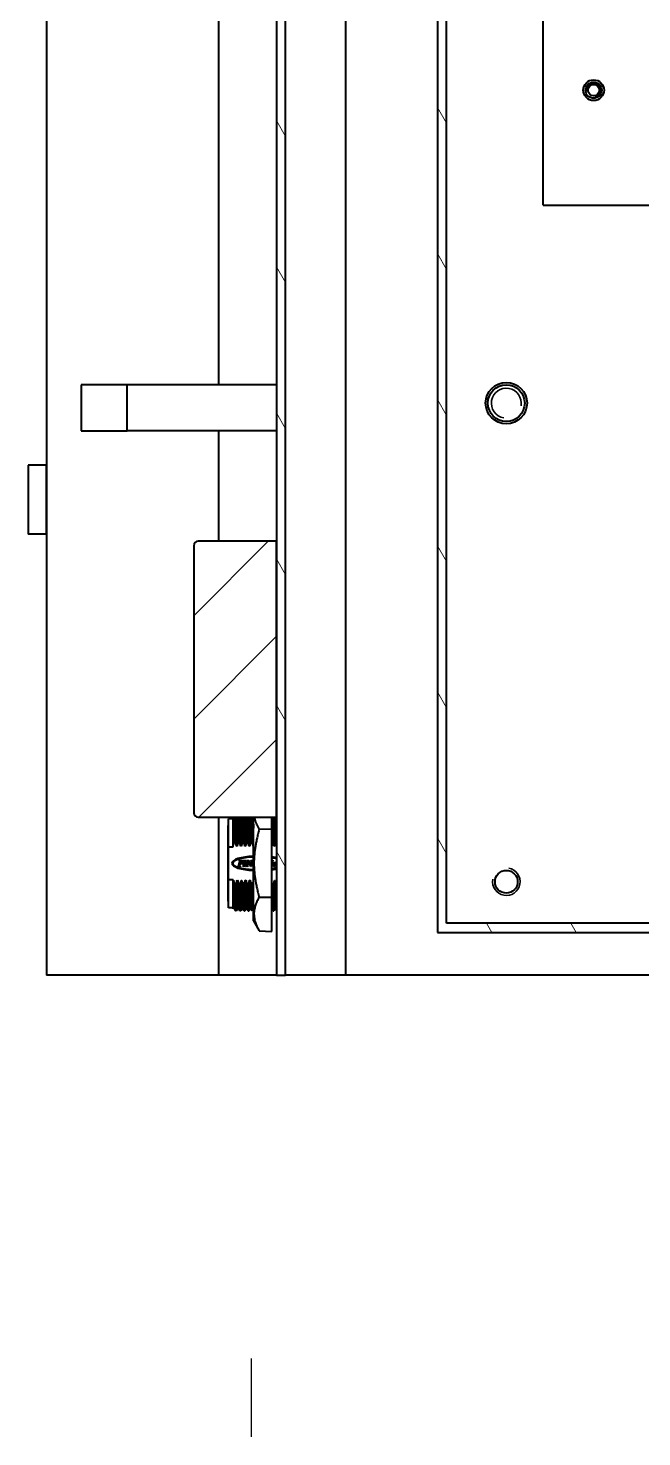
# Model space of a CAD drawing. Header units: millimetres. Extents: x 0 to 5945, y 0 to 4205.
# Drawn here: x 1437.7 to 1571.2, y 83 to 389.1 of the extents above; entities that cross this region are included whole.
import ezdxf

# ---------------------------------------------------------------- set-up
doc = ezdxf.new("R2010")
doc.units = ezdxf.units.MM
doc.header["$LTSCALE"] = 5
doc.layers.get('0').update_dxf_attribs({"color": 3, "lineweight": 25})
for name, color, linetype, lineweight in [('가시적인 것(ISO)', 3, 'Continuous', 40), ('가시적인 좁은 것(ISO)', 3, 'Continuous', 35), ('경계(ISO)', 7, 'Continuous', 25), ('해치(ISO)', 7, 'Continuous', 18)]:
    doc.layers.add(name, color=color, linetype=linetype, lineweight=lineweight)

# ---------------------------------------------------------------- blocks, each defined once
blk = doc.blocks.new('경계 Default Border')
at = {"layer": '경계(ISO)'}
blk.add_line((297.25, 20), (297.25, 16.6), dxfattribs=at)

msp = doc.modelspace()

# ---------------------------------------------------------------- hatches: boundary and pattern name
at = {"layer": '해치(ISO)'}
h = msp.add_hatch(dxfattribs=at)
h.set_pattern_fill('ANSI31', color=256, scale=127, angle=75.00018, style=0)
h.set_pattern_definition([(120.0002, (0, 0), (-13.74813, -7.93754), [])])
h.paths.add_polyline_path([(1986.737, 792.623), (1526.737, 792.623), (1526.737, 192.623), (1986.737, 192.623), (1986.737, 248.123), (1986.737, 267.123), (1986.737, 718.123), (1986.737, 737.123)])
h.paths.add_polyline_path([(1528.737, 194.623), (1528.737, 790.623), (1984.737, 790.623), (1984.737, 737.123), (1984.737, 718.123), (1984.737, 267.123), (1984.737, 248.123), (1984.737, 194.623)], flags=0)
h.paths.add_polyline_path([(2019.737, 183.345), (2021.737, 183.345), (2021.737, 827.623), (1491.737, 827.623), (1491.737, 767.623), (1491.737, 707.623), (1491.737, 277.623), (1491.737, 217.623), (1491.737, 183.345), (1493.737, 183.345), (1493.737, 825.623), (2019.737, 825.623)])
h = msp.add_hatch(dxfattribs=at)
h.set_pattern_fill('ANSI31', color=256, scale=127, style=0)
h.set_pattern_definition([(45, (0, 0), (-11.22532, 11.22532), [])])
edge = h.paths.add_edge_path()
edge.add_line((1491.737, 217.623), (1491.737, 277.623))
edge.add_line((1491.737, 277.623), (1474.737, 277.623))
edge.add_ellipse((1474.737, 276.623), major_axis=(0, 1), ratio=1, start_angle=0, end_angle=90)
edge.add_line((1473.737, 276.623), (1473.737, 218.623))
edge.add_ellipse((1474.737, 218.623), major_axis=(-1, 0), ratio=1, start_angle=0, end_angle=90)
edge.add_line((1474.737, 217.623), (1491.737, 217.623))

# ---------------------------------------------------------------- linework, layer by layer
at = {"layer": '가시적인 것(ISO)'}
for p, q in [((1491.737, 827.623), (1491.737, 183.345)), ((1493.737, 183.345), (1493.737, 825.623)), ((1506.737, 812.623), (1506.737, 183.345)), ((1526.737, 792.623), (1526.737, 192.623)), ((1528.737, 194.623), (1528.737, 790.623)), ((1549.737, 350.623), (1549.737, 790.623)), ((1479.237, 311.623), (1479.237, 702.623)), ((1441.737, 628.35), (1441.737, 183.345)), ((1549.737, 350.623), (1551.737, 350.623)), ((1551.737, 350.623), (1767.737, 350.623)), ((1459.237, 311.623), (1449.237, 311.623)), ((1449.237, 311.623), (1449.237, 301.623)), ((1491.737, 311.623), (1459.237, 311.623)), ((1459.237, 301.623), (1459.237, 311.623)), ((1449.237, 301.623), (1459.237, 301.623)), ((1491.737, 301.623), (1459.237, 301.623)), ((1479.237, 277.623), (1479.237, 301.623)), ((1441.737, 294.123), (1437.737, 294.123)), ((1437.737, 294.123), (1437.737, 279.123)), ((1441.737, 279.123), (1441.737, 294.123)), ((1441.737, 279.123), (1437.737, 279.123)), ((1473.737, 276.623), (1473.737, 218.623)), ((1491.737, 277.623), (1474.737, 277.623)), ((1491.737, 217.623), (1491.737, 277.623)), ((1474.737, 217.623), (1491.737, 217.623)), ((1479.237, 183.345), (1479.237, 217.623)), ((1482.742, 217.623), (1482.9, 217.349)), ((1483.011, 217.352), (1482.898, 217.352)), ((1483.009, 217.352), (1483.165, 217.623)), ((1483.65, 217.623), (1483.808, 217.349)), ((1483.918, 217.352), (1483.806, 217.352)), ((1483.916, 217.352), (1484.073, 217.623)), ((1484.557, 217.623), (1484.715, 217.349)), ((1484.825, 217.352), (1484.714, 217.352)), ((1484.823, 217.352), (1484.979, 217.623)), ((1485.465, 217.623), (1485.623, 217.349)), ((1485.732, 217.352), (1485.621, 217.352)), ((1485.73, 217.352), (1485.887, 217.623)), ((1486.371, 217.623), (1486.53, 217.349)), ((1486.639, 217.352), (1486.528, 217.352)), ((1486.638, 217.352), (1486.737, 217.524)), ((1486.737, 195.152), (1486.737, 217.623)), ((1490.737, 215.013), (1490.737, 217.623)), ((1490.907, 217.623), (1491.065, 217.349)), ((1491.175, 217.352), (1491.064, 217.352)), ((1491.173, 217.352), (1491.33, 217.623)), ((1481.137, 215.623), (1481.137, 199.623)), ((1481.337, 211.241), (1481.337, 217.323)), ((1482.337, 217.323), (1481.337, 217.323)), ((1490.737, 215.013), (1488.006, 214.958)), ((1490.737, 200.233), (1490.737, 215.013)), ((1481.337, 211.241), (1482.337, 211.241)), ((1481.337, 204.005), (1481.337, 211.241)), ((1482.337, 211.241), (1482.337, 211.613)), ((1482.597, 212.67), (1482.709, 212.67)), ((1483.504, 212.67), (1483.617, 212.67)), ((1484.411, 212.67), (1484.525, 212.67)), ((1485.318, 212.67), (1485.432, 212.67)), ((1486.225, 212.67), (1486.339, 212.67)), ((1490.761, 212.67), (1490.874, 212.67)), ((1491.222, 211.923), (1491.336, 211.923)), ((1491.346, 211.32), (1491.232, 211.32)), ((1491.337, 211.871), (1491.337, 211.623)), ((1491.337, 211.32), (1491.337, 211.623)), ((1491.668, 212.67), (1491.737, 212.67)), ((1483.601, 208.19), (1483.664, 208.25)), ((1483.959, 208.156), (1483.848, 207.674)), ((1484.047, 208.156), (1483.959, 208.156)), ((1484.668, 208.19), (1484.732, 208.25)), ((1485.232, 208.231), (1485.174, 208.178)), ((1485.218, 208.25), (1485.232, 208.231)), ((1485.351, 208.19), (1485.406, 208.245)), ((1485.364, 208.176), (1485.351, 208.19)), ((1485.715, 208.25), (1486.199, 207.187)), ((1486.201, 208.19), (1486.263, 208.25)), ((1486.697, 208.231), (1486.641, 208.178)), ((1486.684, 208.25), (1486.697, 208.231)), ((1490.984, 208.31), (1490.737, 207.23)), ((1490.737, 208.291), (1490.772, 208.291)), ((1483.335, 206.982), (1483.393, 207.036)), ((1483.35, 206.964), (1483.335, 206.982)), ((1483.569, 207.207), (1483.751, 208.007)), ((1483.829, 207.588), (1483.744, 207.207)), ((1484, 207.588), (1483.829, 207.588)), ((1483.898, 207.023), (1483.835, 206.964)), ((1483.848, 207.674), (1484.043, 207.674)), ((1483.891, 207.036), (1483.898, 207.023)), ((1484.142, 207.372), (1484.127, 207.39)), ((1484.203, 207.404), (1484.142, 207.372)), ((1484.311, 207.878), (1484.203, 207.404)), ((1484.234, 207.854), (1484.291, 207.89)), ((1484.291, 207.89), (1484.311, 207.878)), ((1484.402, 206.982), (1484.46, 207.036)), ((1484.418, 206.964), (1484.402, 206.982)), ((1484.458, 207.86), (1484.441, 207.869)), ((1484.518, 207.903), (1484.458, 207.86)), ((1484.635, 207.207), (1484.819, 208.007)), ((1484.993, 208.007), (1484.81, 207.207)), ((1484.966, 207.023), (1484.902, 206.964)), ((1484.959, 207.036), (1484.966, 207.023)), ((1485.087, 206.982), (1485.145, 207.036)), ((1485.099, 206.964), (1485.087, 206.982)), ((1485.321, 207.207), (1485.514, 208.044)), ((1485.608, 208.071), (1485.427, 207.207)), ((1485.585, 207.023), (1485.522, 206.964)), ((1485.576, 207.036), (1485.585, 207.023)), ((1486.148, 206.941), (1485.608, 208.071)), ((1486.224, 206.941), (1486.148, 206.941)), ((1486.199, 207.187), (1486.36, 208.016)), ((1486.461, 208.016), (1486.224, 206.941)), ((1486.537, 206.982), (1486.595, 207.036)), ((1486.552, 206.964), (1486.537, 206.982)), ((1490.737, 207.804), (1490.801, 208.089)), ((1490.846, 206.973), (1490.737, 206.973)), ((1490.9, 207.023), (1490.846, 206.973)), ((1490.89, 207.047), (1490.9, 207.023)), ((1491.568, 207.168), (1491.679, 207.216)), ((1491.679, 207.216), (1491.709, 207.198)), ((1482.337, 204.005), (1481.337, 204.005)), ((1481.337, 197.923), (1481.337, 204.005)), ((1482.337, 203.93), (1482.337, 204.005)), ((1482.857, 202.576), (1482.745, 202.576)), ((1483.765, 202.576), (1483.652, 202.576)), ((1484.088, 203.926), (1484.201, 203.926)), ((1484.672, 202.576), (1484.559, 202.576)), ((1485.579, 202.576), (1485.466, 202.576)), ((1486.486, 202.576), (1486.373, 202.576)), ((1491.022, 202.576), (1490.909, 202.576)), ((1483.216, 201.823), (1483.216, 201.823)), ((1483.235, 200.871), (1483.235, 200.871)), ((1483.348, 200.87), (1483.348, 200.87)), ((1488.006, 200.288), (1490.737, 200.233)), ((1490.737, 192.843), (1490.737, 200.233)), ((1491.494, 201.823), (1491.494, 201.823)), ((1491.514, 200.799), (1491.514, 200.799)), ((1482.337, 197.923), (1481.337, 197.923)), ((1482.446, 197.896), (1482.337, 197.706)), ((1482.554, 197.896), (1482.444, 197.896)), ((1482.894, 197.307), (1482.552, 197.899)), ((1482.897, 197.304), (1483.01, 197.304)), ((1483.353, 197.896), (1483.013, 197.307)), ((1483.461, 197.896), (1483.351, 197.896)), ((1483.801, 197.307), (1483.46, 197.898)), ((1483.805, 197.304), (1483.918, 197.304)), ((1484.26, 197.894), (1483.921, 197.307)), ((1484.37, 197.894), (1484.258, 197.894)), ((1484.708, 197.307), (1484.368, 197.897)), ((1484.712, 197.304), (1484.825, 197.304)), ((1485.167, 197.893), (1484.829, 197.307)), ((1485.277, 197.893), (1485.165, 197.893)), ((1485.615, 197.307), (1485.275, 197.896)), ((1485.619, 197.304), (1485.732, 197.304)), ((1486.074, 197.894), (1485.736, 197.307)), ((1486.184, 197.894), (1486.072, 197.894)), ((1486.523, 197.307), (1486.182, 197.897)), ((1486.526, 197.304), (1486.639, 197.304)), ((1486.737, 197.47), (1486.643, 197.307)), ((1491.058, 197.307), (1490.737, 197.864)), ((1491.062, 197.304), (1491.175, 197.304)), ((1491.519, 197.897), (1491.178, 197.307)), ((1491.737, 197.703), (1491.625, 197.897)), ((1486.737, 195.152), (1488.006, 192.953)), ((1488.006, 192.953), (1490.737, 192.843)), ((1984.737, 194.623), (1528.737, 194.623)), ((1526.737, 192.623), (1986.737, 192.623)), ((1479.237, 183.345), (1441.737, 183.345)), ((1491.737, 183.345), (1479.237, 183.345)), ((1491.737, 183.345), (1493.737, 183.345)), ((1506.737, 183.345), (1493.737, 183.345)), ((2006.737, 183.345), (1506.737, 183.345))]:
    msp.add_line(p, q, dxfattribs=at)
for centre, radius in [((1560.737, 375.623), 2.25), ((1560.737, 375.623), 1.75), ((1560.737, 375.623), 1.229), ((1541.737, 307.623), 4.5), ((1541.737, 307.623), 4), ((1541.737, 203.623), 2.458)]:
    msp.add_circle(centre, radius, dxfattribs=at)
for centre, radius, start, end in [((1474.737, 276.623), 1, 90, 180), ((1474.737, 218.623), 1, 180, 270), ((1481.337, 215.623), 0.2, 90, 180), ((1481.337, 199.623), 0.2, 180, 270)]:
    msp.add_arc(centre, radius, start, end, dxfattribs=at)
for centre, major_axis, ratio, start_param, end_param in [((1487.837, 207.623), (5.8, 0), 0.2758621, 1.7616073, 3.1415927), ((1487.837, 207.623), (5.6, 0), 0.25, 1.7685105, 3.1415927), ((1482.399, 207.815), (1.967, 0.288), 0.0924595, 0.2116054, 0.5634262), ((1484.035, 208.804), (1.673, -0.346), 0.2648858, 5.1959274, 5.3758101), ((1484.523, 207.828), (-0.287, -0.324), 0.3567504, 2.7581488, 3.2301409), ((1485.124, 208.162), (0.357, -0.002), 0.0588768, 0.1643971, 0.8349243), ((1483.952, 206.837), (1.553, 1.307), 0.1707865, 6.1404925, 6.3816425), ((1487.695, 207.432), (1.202, -0.668), 0.2815411, 2.7743167, 3.0531672), ((1487.837, 207.623), (5.8, 0), 0.2758621, 0.8333312, 1.0471976), ((1487.837, 207.623), (5.6, 0), 0.25, 0.8003877, 1.0264522), ((1490.505, 207.878), (-0.283, -0.316), 0.3367498, 2.7816345, 3.278491), ((1487.837, 207.623), (5.8, 0), 0.2758621, 3.1415927, 4.521578), ((1487.837, 207.623), (5.6, 0), 0.25, 3.1415927, 4.5146748), ((1484.162, 206.723), (1.07, -0.142), 0.1917188, 1.9063039, 2.1767686), ((1481.951, 206.124), (2.176, 1.418), 0.1670275, 6.1747544, 6.5340703), ((1480.552, 211.164), (3.63, -3.443), 0.1578443, 6.1183124, 6.3038624), ((1484.178, 208.601), (-0.009, -0.882), 0.134896, 0.1872948, 0.5639309), ((1482.19, 197.69), (-2.21, -10.387), 0.0413679, 2.9495832, 3.0793387), ((1485.229, 206.723), (1.07, -0.142), 0.1917158, 1.9062805, 2.1767545), ((1484.721, 207.83), (-0.103, -0.285), 0.1382482, 2.2921434, 2.7768595), ((1485.103, 207.723), (0.122, -0.66), 0.3105123, 0.2262824, 0.6173129), ((1485.611, 206.798), (0.657, -0.082), 0.2349117, 1.7369667, 2.0604087), ((1485.452, 207.935), (-0.065, -0.173), 0.1448799, 2.3112342, 2.7728068), ((1484.065, 207.766), (2.659, -0.671), 0.1143849, 5.9977258, 6.2095858), ((1487.837, 207.623), (5.6, 0), 0.25, 5.2567331, 5.4827977), ((1487.837, 207.623), (5.8, 0), 0.2758621, 5.2359878, 5.4498541), ((1495.278, 212.83), (4.142, 5.839), 0.1847421, 3.1110277, 3.2718881), ((1491.204, 207.329), (-0.0234, -0.0868), 0.1377389, 4.9542073, 5.8091144), ((1499.631, 167.435), (-8.178, 40.317), 0.0681092, 6.2693707, 6.3453013), ((1484.196, 227.676), (7.226, -20.629), 0.1001398, 6.2481233, 6.3161449), ((1491.727, 207.565), (-0.281, -0.497), 0.1486801, 0.3364541, 0.7331513), ((1490.883, 206.403), (0.653, 1.343), 0.2486574, 6.1588395, 6.4035902), ((1470.242, 177.303), (21.413, 30.502), 0.0685847, 6.2630747, 6.3312969), ((1490.474, 207.143), (1.245, 0.586), 0.3834427, 6.1690004, 6.3743016)]:
    msp.add_ellipse(centre, major_axis=major_axis, ratio=ratio, start_param=start_param, end_param=end_param, dxfattribs=at)
for points, knots in [([(1482.337, 211.613), (1482.337, 212.319), (1482.337, 212.991), (1482.337, 214.238), (1482.337, 214.808), (1482.337, 216.17), (1482.337, 216.823), (1482.337, 217.412), (1482.337, 217.538), (1482.337, 217.623)], [0.0000042, 0.0000042, 0.0000042, 0.0000042, 0.2293204, 0.2293204, 0.4607423, 0.4607423, 0.8568907, 0.8568907, 1.0227037, 1.0227037, 1.0227037, 1.0227037]), ([(1482.48, 217.623), (1482.487, 217.5), (1482.494, 217.342), (1482.509, 216.936), (1482.516, 216.679), (1482.53, 216.158), (1482.536, 215.909), (1482.552, 215.231), (1482.56, 214.774), (1482.579, 213.778), (1482.588, 213.24), (1482.597, 212.67)], [1.02375728, 1.02375728, 1.02375728, 1.02375728, 1.17343051, 1.17343051, 1.34134728, 1.34134728, 1.4696628, 1.4696628, 1.6648162, 1.6648162, 1.86073116, 1.86073116, 1.86073116, 1.86073116]), ([(1482.709, 212.67), (1482.697, 213.42), (1482.686, 214.114), (1482.663, 215.313), (1482.651, 215.823), (1482.632, 216.561), (1482.624, 216.826), (1482.609, 217.288), (1482.601, 217.479), (1482.593, 217.623)], [0.000001, 0.000001, 0.000001, 0.000001, 0.25781176, 0.25781176, 0.49648568, 0.49648568, 0.6622203, 0.6622203, 0.83727203, 0.83727203, 0.83727203, 0.83727203]), ([(1483.067, 211.32), (1483.066, 211.41), (1483.064, 211.501), (1483.061, 211.692), (1483.059, 211.793), (1483.05, 212.338), (1483.044, 212.765), (1483.033, 213.398), (1483.03, 213.619), (1483.022, 214.002), (1483.019, 214.168), (1483.01, 214.613), (1483.003, 214.882), (1482.993, 215.26), (1482.99, 215.383), (1482.984, 215.605), (1482.982, 215.705), (1482.971, 216.112), (1482.963, 216.378), (1482.952, 216.689), (1482.949, 216.772), (1482.943, 216.909), (1482.94, 216.965), (1482.932, 217.094), (1482.927, 217.159), (1482.916, 217.272), (1482.91, 217.314), (1482.903, 217.342), (1482.902, 217.346), (1482.9, 217.349)], [0.0000559, 0.0000559, 0.0000559, 0.0000559, 0.0295155, 0.0295155, 0.063103, 0.063103, 0.2115541, 0.2115541, 0.2948344, 0.2948344, 0.3612605, 0.3612605, 0.4792978, 0.4792978, 0.5394979, 0.5394979, 0.5930726, 0.5930726, 0.7653786, 0.7653786, 0.8365214, 0.8365214, 0.8950194, 0.8950194, 0.9852947, 0.9852947, 1.0939013, 1.0939013, 1.1259887, 1.1259887, 1.1259887, 1.1259887]), ([(1483.011, 217.352), (1483.011, 217.352), (1483.011, 217.352), (1483.014, 217.352), (1483.018, 217.345), (1483.024, 217.314), (1483.028, 217.287), (1483.038, 217.175), (1483.046, 217.054), (1483.062, 216.72), (1483.071, 216.499), (1483.088, 215.984), (1483.097, 215.693), (1483.109, 215.182), (1483.113, 214.989), (1483.125, 214.438), (1483.132, 214.059), (1483.143, 213.467), (1483.147, 213.272), (1483.159, 212.629), (1483.168, 212.16), (1483.178, 211.556), (1483.18, 211.438), (1483.182, 211.32)], [4.2347429, 4.2347429, 4.2347429, 4.2347429, 4.2351609, 4.2351609, 4.2993114, 4.2993114, 4.3742543, 4.3742543, 4.5345358, 4.5345358, 4.7067256, 4.7067256, 4.8695457, 4.8695457, 4.9591561, 4.9591561, 5.1130645, 5.1130645, 5.1852827, 5.1852827, 5.3459225, 5.3459225, 5.3842368, 5.3842368, 5.3842368, 5.3842368]), ([(1483.387, 217.623), (1483.391, 217.555), (1483.395, 217.475), (1483.408, 217.183), (1483.416, 216.927), (1483.438, 216.162), (1483.451, 215.594), (1483.471, 214.599), (1483.477, 214.243), (1483.491, 213.487), (1483.497, 213.087), (1483.504, 212.67)], [4.59608792, 4.59608792, 4.59608792, 4.59608792, 4.67940262, 4.67940262, 4.86691112, 4.86691112, 5.14827654, 5.14827654, 5.28990939, 5.28990939, 5.43323917, 5.43323917, 5.43323917, 5.43323917]), ([(1483.617, 212.67), (1483.607, 213.277), (1483.598, 213.848), (1483.578, 214.898), (1483.569, 215.375), (1483.552, 216.096), (1483.546, 216.367), (1483.535, 216.737), (1483.531, 216.857), (1483.518, 217.244), (1483.509, 217.463), (1483.5, 217.623)], [0.000001, 0.000001, 0.000001, 0.000001, 0.2086512, 0.2086512, 0.4166256, 0.4166256, 0.56328221, 0.56328221, 0.64222738, 0.64222738, 0.83696036, 0.83696036, 0.83696036, 0.83696036]), ([(1483.808, 217.349), (1483.809, 217.348), (1483.81, 217.346), (1483.831, 217.285), (1483.85, 216.934), (1483.889, 215.849), (1483.907, 215.033), (1483.943, 213.273), (1483.96, 212.247), (1483.975, 211.319)], [-0.75584276, -0.75584276, -0.75584276, -0.75584276, -0.7483725, -0.7483725, -0.55015125, -0.55015125, -0.30093604, -0.30093604, 0, 0, 0, 0]), ([(1483.918, 217.352), (1483.92, 217.352), (1483.922, 217.349), (1483.945, 217.285), (1483.964, 216.934), (1484.002, 215.849), (1484.021, 215.033), (1484.056, 213.273), (1484.074, 212.247), (1484.088, 211.319)], [1.10521014, 1.10521014, 1.10521014, 1.10521014, 1.12587038, 1.12587038, 1.33725668, 1.33725668, 1.60302375, 1.60302375, 1.92394676, 1.92394676, 1.92394676, 1.92394676]), ([(1484.294, 217.623), (1484.303, 217.462), (1484.313, 217.243), (1484.325, 216.855), (1484.329, 216.734), (1484.339, 216.366), (1484.346, 216.098), (1484.363, 215.38), (1484.372, 214.902), (1484.392, 213.85), (1484.402, 213.278), (1484.411, 212.67)], [2.19935349, 2.19935349, 2.19935349, 2.19935349, 2.39456102, 2.39456102, 2.47346448, 2.47346448, 2.61885978, 2.61885978, 2.82724446, 2.82724446, 3.03631885, 3.03631885, 3.03631885, 3.03631885]), ([(1484.525, 212.67), (1484.513, 213.414), (1484.5, 214.104), (1484.48, 215.181), (1484.471, 215.598), (1484.457, 216.204), (1484.451, 216.421), (1484.436, 216.927), (1484.428, 217.185), (1484.415, 217.477), (1484.411, 217.555), (1484.408, 217.623)], [0.000001, 0.000001, 0.000001, 0.000001, 0.25594859, 0.25594859, 0.44525901, 0.44525901, 0.56542988, 0.56542988, 0.75485328, 0.75485328, 0.83703826, 0.83703826, 0.83703826, 0.83703826]), ([(1484.715, 217.349), (1484.73, 217.324), (1484.747, 217.14), (1484.781, 216.31), (1484.8, 215.68), (1484.831, 214.221), (1484.841, 213.696), (1484.862, 212.561), (1484.872, 211.953), (1484.882, 211.319)], [-1.3212678, -1.3212678, -1.3212678, -1.3212678, -0.8395046, -0.8395046, -0.4108832, -0.4108832, -0.2057833, -0.2057833, 0, 0, 0, 0]), ([(1484.825, 217.352), (1484.841, 217.353), (1484.859, 217.176), (1484.894, 216.31), (1484.913, 215.68), (1484.945, 214.221), (1484.955, 213.696), (1484.975, 212.561), (1484.985, 211.953), (1484.996, 211.319)], [3.59443048, 3.59443048, 3.59443048, 3.59443048, 3.93545673, 3.93545673, 4.21549589, 4.21549589, 4.34949758, 4.34949758, 4.48394582, 4.48394582, 4.48394582, 4.48394582]), ([(1485.201, 217.623), (1485.207, 217.525), (1485.212, 217.404), (1485.226, 217.055), (1485.234, 216.804), (1485.248, 216.288), (1485.254, 216.042), (1485.266, 215.536), (1485.272, 215.281), (1485.291, 214.32), (1485.304, 213.532), (1485.318, 212.67)], [4.5961894, 4.5961894, 4.5961894, 4.5961894, 4.71595219, 4.71595219, 4.88952853, 4.88952853, 5.02046617, 5.02046617, 5.13707352, 5.13707352, 5.43345124, 5.43345124, 5.43345124, 5.43345124]), ([(1485.432, 212.67), (1485.423, 213.187), (1485.415, 213.677), (1485.402, 214.422), (1485.397, 214.695), (1485.382, 215.417), (1485.373, 215.835), (1485.357, 216.472), (1485.35, 216.715), (1485.339, 217.057), (1485.335, 217.175), (1485.325, 217.415), (1485.32, 217.529), (1485.314, 217.623)], [0.000001, 0.000001, 0.000001, 0.000001, 0.17756232, 0.17756232, 0.28806856, 0.28806856, 0.48556543, 0.48556543, 0.63237004, 0.63237004, 0.72243369, 0.72243369, 0.83683531, 0.83683531, 0.83683531, 0.83683531]), ([(1485.623, 217.349), (1485.642, 217.316), (1485.659, 217.033), (1485.695, 216.135), (1485.713, 215.401), (1485.74, 214.135), (1485.75, 213.622), (1485.77, 212.523), (1485.78, 211.936), (1485.789, 211.32)], [-1.0091894, -1.0091894, -1.0091894, -1.0091894, -0.7464096, -0.7464096, -0.4001129, -0.4001129, -0.1999697, -0.1999697, 0, 0, 0, 0]), ([(1485.732, 217.352), (1485.753, 217.352), (1485.771, 217.058), (1485.808, 216.135), (1485.827, 215.401), (1485.854, 214.135), (1485.863, 213.622), (1485.883, 212.523), (1485.893, 211.936), (1485.903, 211.32)], [3.5154565, 3.5154565, 3.5154565, 3.5154565, 3.8660147, 3.8660147, 4.3000441, 4.3000441, 4.5508927, 4.5508927, 4.8015238, 4.8015238, 4.8015238, 4.8015238]), ([(1486.109, 217.623), (1486.11, 217.601), (1486.111, 217.578), (1486.123, 217.353), (1486.133, 217.077), (1486.15, 216.504), (1486.157, 216.249), (1486.174, 215.537), (1486.184, 215.045), (1486.199, 214.223), (1486.204, 213.933), (1486.215, 213.322), (1486.22, 213.001), (1486.225, 212.67)], [4.59557667, 4.59557667, 4.59557667, 4.59557667, 4.62232409, 4.62232409, 4.84394061, 4.84394061, 4.9877627, 4.9877627, 5.20713975, 5.20713975, 5.31860895, 5.31860895, 5.43246934, 5.43246934, 5.43246934, 5.43246934]), ([(1486.339, 212.67), (1486.33, 213.198), (1486.322, 213.699), (1486.305, 214.631), (1486.296, 215.061), (1486.279, 215.869), (1486.271, 216.24), (1486.252, 216.899), (1486.242, 217.18), (1486.229, 217.482), (1486.225, 217.558), (1486.222, 217.623)], [0.000001, 0.000001, 0.000001, 0.000001, 0.18158645, 0.18158645, 0.36167428, 0.36167428, 0.55372507, 0.55372507, 0.75742627, 0.75742627, 0.83697348, 0.83697348, 0.83697348, 0.83697348]), ([(1486.53, 217.349), (1486.547, 217.32), (1486.563, 217.093), (1486.599, 216.208), (1486.618, 215.515), (1486.647, 214.165), (1486.657, 213.65), (1486.677, 212.536), (1486.687, 211.941), (1486.697, 211.319)], [-1.1305022, -1.1305022, -1.1305022, -1.1305022, -0.7880239, -0.7880239, -0.4040334, -0.4040334, -0.2016665, -0.2016665, 0, 0, 0, 0]), ([(1486.639, 217.352), (1486.657, 217.352), (1486.675, 217.124), (1486.708, 216.319), (1486.722, 215.831), (1486.737, 215.227)], [6.69818425, 6.69818425, 6.69818425, 6.69818425, 7.08403649, 7.08403649, 7.39145673, 7.39145673, 7.39145673, 7.39145673]), ([(1490.874, 212.67), (1490.866, 213.187), (1490.858, 213.677), (1490.842, 214.559), (1490.834, 214.954), (1490.81, 216.088), (1490.795, 216.708), (1490.771, 217.343), (1490.764, 217.5), (1490.757, 217.623)], [0.000001, 0.000001, 0.000001, 0.000001, 0.17755959, 0.17755959, 0.34118674, 0.34118674, 0.68828752, 0.68828752, 0.83751186, 0.83751186, 0.83751186, 0.83751186]), ([(1491.065, 217.349), (1491.069, 217.342), (1491.073, 217.325), (1491.077, 217.297), (1491.095, 217.17), (1491.112, 216.824), (1491.13, 216.284), (1491.148, 215.746), (1491.165, 215.015), (1491.183, 214.138), (1491.183, 214.134), (1491.183, 214.13), (1491.183, 214.125), (1491.199, 213.3), (1491.216, 212.346), (1491.232, 211.32)], [0.7901487, 0.7901487, 0.7901487, 0.7901487, 0.80490255, 0.80490255, 0.80490255, 0.87136635, 0.87136635, 0.87136635, 0.9375, 0.9375, 0.9375, 0.93783016, 0.93783016, 0.93783016, 1, 1, 1, 1]), ([(1491.118, 216.612), (1491.122, 216.698), (1491.125, 216.777), (1491.128, 216.849), (1491.135, 216.981), (1491.141, 217.088), (1491.147, 217.168), (1491.158, 217.317), (1491.17, 217.377), (1491.181, 217.344), (1491.186, 217.329), (1491.192, 217.296), (1491.197, 217.244), (1491.209, 217.119), (1491.222, 216.886), (1491.234, 216.552), (1491.238, 216.443), (1491.242, 216.323), (1491.246, 216.193), (1491.26, 215.761), (1491.273, 215.217), (1491.287, 214.579), (1491.29, 214.437), (1491.293, 214.29), (1491.296, 214.138), (1491.311, 213.408), (1491.325, 212.578), (1491.34, 211.685), (1491.342, 211.565), (1491.344, 211.443), (1491.346, 211.32)], [0.71405897, 0.71405897, 0.71405897, 0.71405897, 0.72669644, 0.72669644, 0.72669644, 0.75, 0.75, 0.75, 0.79315975, 0.79315975, 0.79315975, 0.8125, 0.8125, 0.8125, 0.85962318, 0.85962318, 0.85962318, 0.875, 0.875, 0.875, 0.92608682, 0.92608682, 0.92608682, 0.9375, 0.9375, 0.9375, 0.99255071, 0.99255071, 0.99255071, 0.99999964, 0.99999964, 0.99999964, 0.99999964]), ([(1491.551, 217.623), (1491.559, 217.487), (1491.567, 217.308), (1491.59, 216.638), (1491.606, 216.022), (1491.626, 215.08), (1491.629, 214.888), (1491.645, 214.078), (1491.657, 213.401), (1491.668, 212.67)], [4.59582272, 4.59582272, 4.59582272, 4.59582272, 4.76162054, 4.76162054, 5.10012368, 5.10012368, 5.18225362, 5.18225362, 5.4334709, 5.4334709, 5.4334709, 5.4334709]), ([(1491.737, 215.19), (1491.732, 215.4), (1491.728, 215.6), (1491.712, 216.275), (1491.701, 216.687), (1491.686, 217.143), (1491.682, 217.258), (1491.673, 217.461), (1491.669, 217.548), (1491.664, 217.623)], [0.32224117, 0.32224117, 0.32224117, 0.32224117, 0.41505113, 0.41505113, 0.65342083, 0.65342083, 0.74602894, 0.74602894, 0.83691786, 0.83691786, 0.83691786, 0.83691786]), ([(1482.597, 212.67), (1482.549, 212.493), (1482.503, 212.314), (1482.416, 211.962), (1482.375, 211.787), (1482.337, 211.613)], [-0.10893792, -0.10893792, -0.10893792, -0.10893792, -0.0536825, -0.0536825, 0, 0, 0, 0]), ([(1483.067, 211.32), (1483.015, 211.542), (1482.96, 211.763), (1482.84, 212.214), (1482.776, 212.443), (1482.709, 212.67)], [-0.13975055, -0.13975055, -0.13975055, -0.13975055, -0.07128731, -0.07128731, -0.00002815, -0.00002815, -0.00002815, -0.00002815]), ([(1483.182, 211.32), (1483.163, 211.32), (1483.144, 211.32), (1483.105, 211.32), (1483.086, 211.32), (1483.067, 211.32)], [-0.011446096, -0.011446096, -0.011446096, -0.011446096, -0.005745041, -0.005745041, -0.000000114, -0.000000114, -0.000000114, -0.000000114]), ([(1483.504, 212.67), (1483.443, 212.443), (1483.384, 212.214), (1483.277, 211.764), (1483.227, 211.542), (1483.182, 211.32)], [-0.13889662, -0.13889662, -0.13889662, -0.13889662, -0.0682014, -0.0682014, -0.00001531, -0.00001531, -0.00001531, -0.00001531]), ([(1483.975, 211.319), (1483.923, 211.542), (1483.868, 211.764), (1483.748, 212.214), (1483.684, 212.443), (1483.617, 212.67)], [-0.13974804, -0.13974804, -0.13974804, -0.13974804, -0.0712245, -0.0712245, -0.00000951, -0.00000951, -0.00000951, -0.00000951]), ([(1484.089, 211.319), (1484.07, 211.319), (1484.051, 211.319), (1484.013, 211.319), (1483.994, 211.319), (1483.975, 211.319)], [-0.011355843, -0.011355843, -0.011355843, -0.011355843, -0.005684941, -0.005684941, -0.000015072, -0.000015072, -0.000015072, -0.000015072]), ([(1484.411, 212.67), (1484.35, 212.443), (1484.292, 212.214), (1484.184, 211.764), (1484.134, 211.542), (1484.089, 211.319)], [-0.13889926, -0.13889926, -0.13889926, -0.13889926, -0.06819181, -0.06819181, 0, 0, 0, 0]), ([(1484.882, 211.319), (1484.83, 211.542), (1484.775, 211.764), (1484.656, 212.214), (1484.592, 212.443), (1484.525, 212.67)], [-0.1397916, -0.1397916, -0.1397916, -0.1397916, -0.07118764, -0.07118764, -0.00000281, -0.00000281, -0.00000281, -0.00000281]), ([(1484.996, 211.319), (1484.977, 211.319), (1484.958, 211.319), (1484.92, 211.319), (1484.901, 211.319), (1484.882, 211.319)], [-0.011392359, -0.011392359, -0.011392359, -0.011392359, -0.005716617, -0.005716617, -0.000044428, -0.000044428, -0.000044428, -0.000044428]), ([(1485.318, 212.67), (1485.257, 212.443), (1485.199, 212.215), (1485.091, 211.764), (1485.042, 211.542), (1484.996, 211.319)], [-0.13893351, -0.13893351, -0.13893351, -0.13893351, -0.06825558, -0.06825558, 0, 0, 0, 0]), ([(1485.789, 211.32), (1485.738, 211.542), (1485.682, 211.764), (1485.563, 212.214), (1485.499, 212.443), (1485.432, 212.67)], [-0.13983379, -0.13983379, -0.13983379, -0.13983379, -0.07118482, -0.07118482, -0.00000499, -0.00000499, -0.00000499, -0.00000499]), ([(1485.903, 211.319), (1485.884, 211.319), (1485.865, 211.319), (1485.827, 211.319), (1485.808, 211.319), (1485.789, 211.319)], [-0.011348355, -0.011348355, -0.011348355, -0.011348355, -0.005678347, -0.005678347, -0.000009147, -0.000009147, -0.000009147, -0.000009147]), ([(1486.225, 212.67), (1486.164, 212.443), (1486.106, 212.215), (1485.998, 211.764), (1485.949, 211.542), (1485.903, 211.32)], [-0.13881218, -0.13881218, -0.13881218, -0.13881218, -0.06822643, -0.06822643, 0, 0, 0, 0]), ([(1486.697, 211.319), (1486.645, 211.542), (1486.589, 211.764), (1486.47, 212.214), (1486.406, 212.443), (1486.339, 212.67)], [-0.13976226, -0.13976226, -0.13976226, -0.13976226, -0.0711975, -0.0711975, -0.0000093, -0.0000093, -0.0000093, -0.0000093]), ([(1490.737, 214.114), (1490.738, 214.033), (1490.74, 213.951), (1490.748, 213.488), (1490.755, 213.087), (1490.761, 212.67)], [1.78834821, 1.78834821, 1.78834821, 1.78834821, 1.81957156, 1.81957156, 1.96301031, 1.96301031, 1.96301031, 1.96301031]), ([(1491.232, 211.32), (1491.18, 211.542), (1491.125, 211.764), (1491.006, 212.214), (1490.941, 212.443), (1490.874, 212.67)], [-0.13972389, -0.13972389, -0.13972389, -0.13972389, -0.07119615, -0.07119615, -0.00000972, -0.00000972, -0.00000972, -0.00000972]), ([(1491.668, 212.67), (1491.607, 212.443), (1491.549, 212.215), (1491.441, 211.764), (1491.391, 211.542), (1491.346, 211.32)], [-0.1388895, -0.1388895, -0.1388895, -0.1388895, -0.06820794, -0.06820794, -0.00000605, -0.00000605, -0.00000605, -0.00000605]), ([(1482.337, 203.931), (1482.345, 203.931), (1482.353, 203.931), (1482.37, 203.931), (1482.378, 203.931), (1482.386, 203.931)], [-0.0051007561, -0.0051007561, -0.0051007561, -0.0051007561, -0.002597051, -0.002597051, -0.0002084701, -0.0002084701, -0.0002084701, -0.0002084701]), ([(1482.337, 200.455), (1482.337, 200.917), (1482.337, 201.43), (1482.337, 202.589), (1482.337, 203.243), (1482.337, 203.93)], [0.00009603, 0.00009603, 0.00009603, 0.00009603, 0.20539549, 0.20539549, 0.42988737, 0.42988737, 0.42988737, 0.42988737]), ([(1482.386, 203.931), (1482.438, 203.707), (1482.493, 203.484), (1482.613, 203.032), (1482.677, 202.803), (1482.745, 202.576)], [-0.14033979, -0.14033979, -0.14033979, -0.14033979, -0.07118876, -0.07118876, -0.00000564, -0.00000564, -0.00000564, -0.00000564]), ([(1482.386, 203.931), (1482.389, 203.692), (1482.393, 203.456), (1482.402, 202.882), (1482.408, 202.549), (1482.421, 201.861), (1482.428, 201.509), (1482.441, 200.861), (1482.447, 200.564), (1482.462, 199.902), (1482.47, 199.557), (1482.484, 199.05), (1482.49, 198.863), (1482.502, 198.563), (1482.508, 198.442), (1482.518, 198.255), (1482.522, 198.184), (1482.533, 198.029), (1482.538, 197.964), (1482.547, 197.913), (1482.55, 197.903), (1482.552, 197.899)], [0.0000138, 0.0000138, 0.0000138, 0.0000138, 0.0776834, 0.0776834, 0.1931859, 0.1931859, 0.3257509, 0.3257509, 0.4526178, 0.4526178, 0.6291602, 0.6291602, 0.7517901, 0.7517901, 0.8551057, 0.8551057, 0.9384712, 0.9384712, 1.0692003, 1.0692003, 1.1255396, 1.1255396, 1.1255396, 1.1255396]), ([(1482.745, 202.576), (1482.75, 202.212), (1482.756, 201.861), (1482.768, 201.191), (1482.774, 200.873), (1482.79, 199.982), (1482.802, 199.459), (1482.821, 198.723), (1482.828, 198.466), (1482.845, 197.96), (1482.855, 197.738), (1482.874, 197.422), (1482.883, 197.332), (1482.894, 197.306), (1482.896, 197.304), (1482.897, 197.304)], [0.000001, 0.000001, 0.000001, 0.000001, 0.1251082, 0.1251082, 0.2490433, 0.2490433, 0.4913716, 0.4913716, 0.6498155, 0.6498155, 0.8547075, 0.8547075, 1.0611773, 1.0611773, 1.0943562, 1.0943562, 1.0943562, 1.0943562]), ([(1482.857, 202.576), (1482.918, 202.803), (1482.977, 203.031), (1483.085, 203.482), (1483.134, 203.704), (1483.18, 203.927)], [-0.13903698, -0.13903698, -0.13903698, -0.13903698, -0.06833088, -0.06833088, -0.00008384, -0.00008384, -0.00008384, -0.00008384]), ([(1483.013, 197.307), (1483.006, 197.294), (1482.999, 197.325), (1482.979, 197.517), (1482.966, 197.75), (1482.939, 198.466), (1482.926, 198.969), (1482.895, 200.41), (1482.875, 201.426), (1482.857, 202.576)], [1.2787875, 1.2787875, 1.2787875, 1.2787875, 1.4423313, 1.4423313, 1.7090634, 1.7090634, 2.0033326, 2.0033326, 2.3988543, 2.3988543, 2.3988543, 2.3988543]), ([(1483.18, 203.927), (1483.195, 203.032), (1483.209, 202.186), (1483.224, 201.431), (1483.228, 201.2), (1483.233, 200.977), (1483.237, 200.764), (1483.247, 200.281), (1483.257, 199.847), (1483.268, 199.473), (1483.282, 198.933), (1483.297, 198.515), (1483.312, 198.247), (1483.314, 198.204), (1483.317, 198.165), (1483.319, 198.13), (1483.324, 198.055), (1483.329, 197.998), (1483.334, 197.959), (1483.338, 197.93), (1483.342, 197.912), (1483.346, 197.902), (1483.347, 197.898), (1483.349, 197.896), (1483.351, 197.896)], [0.0000117, 0.0000117, 0.0000117, 0.0000117, 0.125, 0.125, 0.125, 0.16325996, 0.16325996, 0.16325996, 0.25, 0.25, 0.25, 0.375, 0.375, 0.375, 0.39485443, 0.39485443, 0.39485443, 0.4375, 0.4375, 0.4375, 0.46875, 0.46875, 0.46875, 0.48352711, 0.48352711, 0.48352711, 0.48352711]), ([(1483.294, 203.927), (1483.346, 203.704), (1483.401, 203.482), (1483.52, 203.032), (1483.585, 202.803), (1483.652, 202.576)], [-0.13961299, -0.13961299, -0.13961299, -0.13961299, -0.07113436, -0.07113436, -0.00000322, -0.00000322, -0.00000322, -0.00000322]), ([(1483.294, 203.927), (1483.313, 202.75), (1483.332, 201.666), (1483.351, 200.764), (1483.378, 199.46), (1483.405, 198.534), (1483.432, 198.13), (1483.442, 197.991), (1483.451, 197.914), (1483.461, 197.899)], [0.00001352, 0.00001352, 0.00001352, 0.00001352, 0.16074737, 0.16074737, 0.16074737, 0.3929542, 0.3929542, 0.3929542, 0.47310346, 0.47310346, 0.47310346, 0.47310346]), ([(1483.652, 202.576), (1483.658, 202.178), (1483.665, 201.795), (1483.677, 201.07), (1483.683, 200.727), (1483.702, 199.773), (1483.715, 199.224), (1483.736, 198.454), (1483.744, 198.185), (1483.761, 197.748), (1483.77, 197.582), (1483.788, 197.36), (1483.796, 197.304), (1483.805, 197.304)], [0.000001, 0.000001, 0.000001, 0.000001, 0.1368012, 0.1368012, 0.2721895, 0.2721895, 0.5371193, 0.5371193, 0.7219674, 0.7219674, 0.9088694, 0.9088694, 1.0944107, 1.0944107, 1.0944107, 1.0944107]), ([(1483.765, 202.576), (1483.826, 202.803), (1483.885, 203.031), (1483.992, 203.482), (1484.042, 203.704), (1484.088, 203.926)], [-0.13888089, -0.13888089, -0.13888089, -0.13888089, -0.06820073, -0.06820073, -0.00000092, -0.00000092, -0.00000092, -0.00000092]), ([(1483.921, 197.307), (1483.913, 197.292), (1483.904, 197.334), (1483.889, 197.497), (1483.883, 197.587), (1483.868, 197.887), (1483.859, 198.135), (1483.844, 198.612), (1483.839, 198.797), (1483.822, 199.451), (1483.811, 199.983), (1483.788, 201.187), (1483.776, 201.856), (1483.765, 202.576)], [4.3137994, 4.3137994, 4.3137994, 4.3137994, 4.5012015, 4.5012015, 4.6260296, 4.6260296, 4.8285372, 4.8285372, 4.9389111, 4.9389111, 5.1856619, 5.1856619, 5.4331689, 5.4331689, 5.4331689, 5.4331689]), ([(1484.088, 203.926), (1484.097, 203.316), (1484.107, 202.732), (1484.127, 201.639), (1484.137, 201.13), (1484.163, 199.908), (1484.181, 199.142), (1484.219, 198.184), (1484.238, 197.894), (1484.258, 197.894)], [-6.8630213, -6.8630213, -6.8630213, -6.8630213, -6.560137, -6.560137, -6.2576675, -6.2576675, -5.7608577, -5.7608577, -5.3744603, -5.3744603, -5.3744603, -5.3744603]), ([(1484.201, 203.926), (1484.253, 203.704), (1484.308, 203.482), (1484.428, 203.032), (1484.492, 202.803), (1484.559, 202.576)], [-0.13971942, -0.13971942, -0.13971942, -0.13971942, -0.07119302, -0.07119302, -0.00000822, -0.00000822, -0.00000822, -0.00000822]), ([(1484.201, 203.926), (1484.211, 203.316), (1484.221, 202.732), (1484.24, 201.639), (1484.25, 201.13), (1484.276, 199.908), (1484.295, 199.142), (1484.332, 198.21), (1484.349, 197.93), (1484.368, 197.897)], [0.00000092, 0.00000092, 0.00000092, 0.00000092, 0.19788997, 0.19788997, 0.39550795, 0.39550795, 0.7200979, 0.7200979, 0.95712283, 0.95712283, 0.95712283, 0.95712283]), ([(1484.559, 202.576), (1484.564, 202.235), (1484.57, 201.906), (1484.581, 201.243), (1484.587, 200.912), (1484.604, 200.001), (1484.616, 199.471), (1484.633, 198.802), (1484.638, 198.604), (1484.648, 198.296), (1484.652, 198.178), (1484.665, 197.821), (1484.674, 197.63), (1484.693, 197.37), (1484.702, 197.304), (1484.712, 197.304)], [0.000001, 0.000001, 0.000001, 0.000001, 0.1170556, 0.1170556, 0.2452919, 0.2452919, 0.4902882, 0.4902882, 0.6084365, 0.6084365, 0.6936985, 0.6936985, 0.8921437, 0.8921437, 1.0943313, 1.0943313, 1.0943313, 1.0943313]), ([(1484.672, 202.576), (1484.734, 202.803), (1484.792, 203.031), (1484.899, 203.482), (1484.949, 203.704), (1484.995, 203.927)], [-0.13892124, -0.13892124, -0.13892124, -0.13892124, -0.06824736, -0.06824736, 0, 0, 0, 0]), ([(1484.829, 197.307), (1484.828, 197.307), (1484.828, 197.306), (1484.822, 197.298), (1484.815, 197.319), (1484.801, 197.43), (1484.793, 197.541), (1484.78, 197.792), (1484.776, 197.9), (1484.763, 198.237), (1484.754, 198.499), (1484.736, 199.174), (1484.727, 199.606), (1484.709, 200.446), (1484.702, 200.826), (1484.687, 201.654), (1484.68, 202.104), (1484.672, 202.576)], [4.31366, 4.31366, 4.31366, 4.31366, 4.3214377, 4.3214377, 4.4517032, 4.4517032, 4.6254617, 4.6254617, 4.7259202, 4.7259202, 4.9020399, 4.9020399, 5.1159296, 5.1159296, 5.2705662, 5.2705662, 5.4326828, 5.4326828, 5.4326828, 5.4326828]), ([(1484.995, 203.927), (1485.014, 203.927), (1485.033, 203.927), (1485.07, 203.927), (1485.089, 203.927), (1485.108, 203.927)], [-0.011381539, -0.011381539, -0.011381539, -0.011381539, -0.005707177, -0.005707177, -0.000035742, -0.000035742, -0.000035742, -0.000035742]), ([(1484.995, 203.927), (1485.005, 203.295), (1485.015, 202.694), (1485.035, 201.566), (1485.045, 201.044), (1485.076, 199.617), (1485.095, 198.974), (1485.129, 198.12), (1485.147, 197.893), (1485.165, 197.893)], [-3.830966, -3.830966, -3.830966, -3.830966, -3.6674951, -3.6674951, -3.5045052, -3.5045052, -3.1730926, -3.1730926, -2.8134402, -2.8134402, -2.8134402, -2.8134402]), ([(1485.108, 203.927), (1485.16, 203.704), (1485.215, 203.482), (1485.335, 203.032), (1485.399, 202.803), (1485.466, 202.576)], [-0.13983636, -0.13983636, -0.13983636, -0.13983636, -0.07121353, -0.07121353, -0.000001, -0.000001, -0.000001, -0.000001]), ([(1485.108, 203.927), (1485.118, 203.295), (1485.128, 202.694), (1485.149, 201.566), (1485.159, 201.044), (1485.189, 199.617), (1485.208, 198.974), (1485.242, 198.151), (1485.258, 197.925), (1485.275, 197.896)], [0, 0, 0, 0, 0.2048855, 0.2048855, 0.4091681, 0.4091681, 0.8245426, 0.8245426, 1.2445243, 1.2445243, 1.2445243, 1.2445243]), ([(1485.466, 202.576), (1485.477, 201.882), (1485.488, 201.235), (1485.506, 200.3), (1485.512, 199.974), (1485.525, 199.404), (1485.531, 199.155), (1485.545, 198.637), (1485.552, 198.383), (1485.57, 197.872), (1485.58, 197.651), (1485.595, 197.443), (1485.599, 197.394), (1485.609, 197.323), (1485.614, 197.304), (1485.619, 197.304)], [0.000001, 0.000001, 0.000001, 0.000001, 0.2386663, 0.2386663, 0.380558, 0.380558, 0.5070906, 0.5070906, 0.6690709, 0.6690709, 0.8896792, 0.8896792, 0.9865289, 0.9865289, 1.0942438, 1.0942438, 1.0942438, 1.0942438]), ([(1485.579, 202.576), (1485.641, 202.803), (1485.699, 203.031), (1485.806, 203.482), (1485.856, 203.704), (1485.902, 203.927)], [-0.13892039, -0.13892039, -0.13892039, -0.13892039, -0.06823824, -0.06823824, 0, 0, 0, 0]), ([(1485.736, 197.307), (1485.736, 197.307), (1485.736, 197.307), (1485.731, 197.299), (1485.726, 197.307), (1485.711, 197.387), (1485.701, 197.521), (1485.681, 197.916), (1485.672, 198.158), (1485.657, 198.676), (1485.65, 198.925), (1485.638, 199.416), (1485.633, 199.647), (1485.619, 200.274), (1485.612, 200.692), (1485.596, 201.591), (1485.587, 202.071), (1485.579, 202.576)], [4.3135603, 4.3135603, 4.3135603, 4.3135603, 4.3137028, 4.3137028, 4.4150756, 4.4150756, 4.637068, 4.637068, 4.831525, 4.831525, 4.9751711, 4.9751711, 5.086481, 5.086481, 5.2595154, 5.2595154, 5.4331027, 5.4331027, 5.4331027, 5.4331027]), ([(1485.902, 203.927), (1485.921, 203.927), (1485.94, 203.927), (1485.978, 203.927), (1485.996, 203.927), (1486.015, 203.927)], [-0.011378148, -0.011378148, -0.011378148, -0.011378148, -0.005704277, -0.005704277, -0.000033168, -0.000033168, -0.000033168, -0.000033168]), ([(1485.902, 203.927), (1485.912, 203.298), (1485.922, 202.695), (1485.942, 201.57), (1485.952, 201.05), (1485.981, 199.701), (1486, 199.014), (1486.038, 198.081), (1486.056, 197.894), (1486.072, 197.894)], [-7.5398254, -7.5398254, -7.5398254, -7.5398254, -7.3453003, -7.3453003, -7.150183, -7.150183, -6.7832867, -6.7832867, -6.4082166, -6.4082166, -6.4082166, -6.4082166]), ([(1486.015, 203.927), (1486.067, 203.704), (1486.123, 203.482), (1486.242, 203.032), (1486.306, 202.803), (1486.373, 202.576)], [-0.13977706, -0.13977706, -0.13977706, -0.13977706, -0.07119621, -0.07119621, -0.00000799, -0.00000799, -0.00000799, -0.00000799]), ([(1486.015, 203.927), (1486.025, 203.298), (1486.035, 202.695), (1486.056, 201.57), (1486.066, 201.05), (1486.095, 199.701), (1486.113, 199.014), (1486.15, 198.117), (1486.167, 197.924), (1486.182, 197.897)], [0, 0, 0, 0, 0.204097, 0.204097, 0.4088154, 0.4088154, 0.7937655, 0.7937655, 1.1576916, 1.1576916, 1.1576916, 1.1576916]), ([(1486.373, 202.576), (1486.381, 202.072), (1486.389, 201.593), (1486.405, 200.696), (1486.414, 200.279), (1486.427, 199.652), (1486.432, 199.422), (1486.444, 198.93), (1486.45, 198.681), (1486.466, 198.162), (1486.475, 197.919), (1486.494, 197.522), (1486.505, 197.387), (1486.519, 197.314), (1486.523, 197.304), (1486.526, 197.304)], [0.000001, 0.000001, 0.000001, 0.000001, 0.1732011, 0.1732011, 0.3458402, 0.3458402, 0.4569869, 0.4569869, 0.6004763, 0.6004763, 0.7952386, 0.7952386, 1.0176609, 1.0176609, 1.0942227, 1.0942227, 1.0942227, 1.0942227]), ([(1486.486, 202.576), (1486.548, 202.803), (1486.606, 203.031), (1486.687, 203.37), (1486.712, 203.479), (1486.737, 203.589)], [-0.13891175, -0.13891175, -0.13891175, -0.13891175, -0.06822884, -0.06822884, -0.03449644, -0.03449644, -0.03449644, -0.03449644]), ([(1486.643, 197.307), (1486.63, 197.286), (1486.618, 197.377), (1486.601, 197.655), (1486.597, 197.745), (1486.582, 198.088), (1486.572, 198.401), (1486.556, 198.971), (1486.551, 199.173), (1486.541, 199.605), (1486.536, 199.834), (1486.524, 200.432), (1486.517, 200.816), (1486.502, 201.651), (1486.494, 202.103), (1486.486, 202.576)], [4.3140636, 4.3140636, 4.3140636, 4.3140636, 4.5789036, 4.5789036, 4.6769375, 4.6769375, 4.8994995, 4.8994995, 5.0078792, 5.0078792, 5.114423, 5.114423, 5.2710081, 5.2710081, 5.4337138, 5.4337138, 5.4337138, 5.4337138]), ([(1490.909, 202.576), (1490.916, 202.131), (1490.923, 201.706), (1490.938, 200.859), (1490.946, 200.445), (1490.959, 199.826), (1490.963, 199.603), (1490.978, 198.975), (1490.988, 198.613), (1491.005, 198.087), (1491.012, 197.896), (1491.031, 197.514), (1491.042, 197.373), (1491.056, 197.311), (1491.059, 197.304), (1491.062, 197.304)], [0.000001, 0.000001, 0.000001, 0.000001, 0.1529146, 0.1529146, 0.3212341, 0.3212341, 0.42542, 0.42542, 0.6335313, 0.6335313, 0.791679, 0.791679, 1.0304516, 1.0304516, 1.0943062, 1.0943062, 1.0943062, 1.0943062]), ([(1491.022, 202.576), (1491.083, 202.803), (1491.142, 203.031), (1491.249, 203.482), (1491.299, 203.704), (1491.345, 203.926)], [-0.13888555, -0.13888555, -0.13888555, -0.13888555, -0.06820409, -0.06820409, 0, 0, 0, 0]), ([(1491.178, 197.307), (1491.172, 197.297), (1491.166, 197.314), (1491.155, 197.398), (1491.15, 197.453), (1491.135, 197.664), (1491.126, 197.868), (1491.101, 198.581), (1491.085, 199.2), (1491.065, 200.15), (1491.061, 200.343), (1491.046, 201.157), (1491.034, 201.84), (1491.022, 202.576)], [4.3141668, 4.3141668, 4.3141668, 4.3141668, 4.4471394, 4.4471394, 4.5530253, 4.5530253, 4.7555974, 4.7555974, 5.0980824, 5.0980824, 5.1808061, 5.1808061, 5.4339369, 5.4339369, 5.4339369, 5.4339369]), ([(1491.345, 203.926), (1491.364, 203.926), (1491.383, 203.926), (1491.42, 203.926), (1491.439, 203.926), (1491.458, 203.926)], [-0.011342064, -0.011342064, -0.011342064, -0.011342064, -0.005672953, -0.005672953, -0.000003674, -0.000003674, -0.000003674, -0.000003674]), ([(1491.345, 203.926), (1491.355, 203.319), (1491.364, 202.736), (1491.384, 201.646), (1491.394, 201.139), (1491.419, 199.924), (1491.438, 199.153), (1491.476, 198.205), (1491.494, 197.894), (1491.515, 197.894)], [0.00000145, 0.00000145, 0.00000145, 0.00000145, 0.19714507, 0.19714507, 0.39410176, 0.39410176, 0.71586413, 0.71586413, 0.95524053, 0.95524053, 0.95524053, 0.95524053]), ([(1491.737, 202.85), (1491.699, 202.983), (1491.663, 203.115), (1491.568, 203.473), (1491.511, 203.699), (1491.458, 203.926)], [0.02860711, 0.02860711, 0.02860711, 0.02860711, 0.06987009, 0.06987009, 0.1397261, 0.1397261, 0.1397261, 0.1397261]), ([(1491.458, 203.926), (1491.461, 203.775), (1491.463, 203.624), (1491.465, 203.476), (1491.468, 203.327), (1491.47, 203.179), (1491.473, 203.034), (1491.478, 202.741), (1491.483, 202.455), (1491.488, 202.179), (1491.49, 202.04), (1491.493, 201.904), (1491.495, 201.77), (1491.498, 201.635), (1491.5, 201.503), (1491.503, 201.373), (1491.504, 201.289), (1491.506, 201.207), (1491.507, 201.125), (1491.508, 201.08), (1491.509, 201.036), (1491.51, 200.992), (1491.513, 200.867), (1491.515, 200.746), (1491.518, 200.627), (1491.523, 200.388), (1491.528, 200.162), (1491.533, 199.951), (1491.538, 199.737), (1491.543, 199.538), (1491.549, 199.355), (1491.551, 199.262), (1491.554, 199.174), (1491.556, 199.09), (1491.558, 199.047), (1491.559, 199.005), (1491.56, 198.965), (1491.562, 198.925), (1491.563, 198.886), (1491.564, 198.849), (1491.567, 198.772), (1491.569, 198.7), (1491.572, 198.632), (1491.575, 198.564), (1491.577, 198.501), (1491.58, 198.442), (1491.585, 198.323), (1491.591, 198.223), (1491.596, 198.143), (1491.601, 198.061), (1491.607, 197.999), (1491.612, 197.957), (1491.612, 197.955), (1491.613, 197.952), (1491.613, 197.95), (1491.617, 197.921), (1491.621, 197.904), (1491.625, 197.897)], [0, 0, 0, 0, 0.04921, 0.04921, 0.04921, 0.0987, 0.0987, 0.0987, 0.1984906, 0.1984906, 0.1984906, 0.2488197, 0.2488197, 0.2488197, 0.2994252, 0.2994252, 0.2994252, 0.3322727, 0.3322727, 0.3322727, 0.3503083, 0.3503083, 0.3503083, 0.401472, 0.401472, 0.401472, 0.5046102, 0.5046102, 0.5046102, 0.6088661, 0.6088661, 0.6088661, 0.6614276, 0.6614276, 0.6614276, 0.6880959, 0.6880959, 0.6880959, 0.7142667, 0.7142667, 0.7142667, 0.767387, 0.767387, 0.767387, 0.8207902, 0.8207902, 0.8207902, 0.9283979, 0.9283979, 0.9283979, 1.0371123, 1.0371123, 1.0371123, 1.0439025, 1.0439025, 1.0439025, 1.1234714, 1.1234714, 1.1234714, 1.1234714]), ([(1491.625, 197.897), (1491.621, 197.904), (1491.617, 197.921), (1491.613, 197.95), (1491.596, 198.078), (1491.578, 198.424), (1491.56, 198.965), (1491.543, 199.502), (1491.525, 200.232), (1491.508, 201.108), (1491.508, 201.113), (1491.508, 201.119), (1491.507, 201.125), (1491.491, 201.95), (1491.475, 202.902), (1491.458, 203.926)], [0.79014865, 0.79014865, 0.79014865, 0.79014865, 0.80501492, 0.80501492, 0.80501492, 0.87147873, 0.87147873, 0.87147873, 0.9375, 0.9375, 0.9375, 0.93794253, 0.93794253, 0.93794253, 1, 1, 1, 1]), ([(1482.337, 197.706), (1482.337, 197.706), (1482.337, 197.883), (1482.337, 198.462), (1482.337, 198.769), (1482.337, 199.509), (1482.337, 199.938), (1482.337, 200.421)], [1.60769573, 1.60769573, 1.60769573, 1.60769573, 1.838396, 1.838396, 1.99274477, 1.99274477, 2.14286662, 2.14286662, 2.14286662, 2.14286662]), ([(1482.444, 197.896), (1482.436, 197.896), (1482.427, 197.94), (1482.416, 198.063), (1482.413, 198.104), (1482.407, 198.199), (1482.404, 198.254), (1482.397, 198.409), (1482.393, 198.518), (1482.384, 198.751), (1482.38, 198.87), (1482.37, 199.176), (1482.364, 199.37), (1482.351, 199.836), (1482.343, 200.117), (1482.337, 200.421)], [4.2239442, 4.2239442, 4.2239442, 4.2239442, 4.38609057, 4.38609057, 4.44796539, 4.44796539, 4.51068265, 4.51068265, 4.60715805, 4.60715805, 4.69158738, 4.69158738, 4.80486212, 4.80486212, 4.94074304, 4.94074304, 4.94074304, 4.94074304])]:
    msp.add_open_spline(points, degree=3, knots=knots, dxfattribs=at)
for points, weights in [([(1486.935, 217.623), (1487.159, 216.374), (1488.006, 214.958)], [1.33292496035, 1.31253354342, 1.24077700271]), ([(1488.006, 214.958), (1485.851, 207.623), (1488.006, 200.288)], [1.24077700271, 1.4412632765, 1.24077700271]), ([(1488.006, 200.288), (1485.851, 196.686), (1488.006, 192.953)], [1.24077700271, 1.4412632765, 1.24077700271])]:
    msp.add_rational_spline(points, weights, degree=2, dxfattribs=at)
for points in [[(1491.177, 214.423), (1491.215, 214.423), (1491.252, 214.423), (1491.29, 214.423)], [(1491.18, 214.271), (1491.218, 214.271), (1491.255, 214.271), (1491.293, 214.271)], [(1486.737, 211.319), (1486.723, 211.319), (1486.71, 211.319), (1486.697, 211.319)], [(1490.761, 212.67), (1490.753, 212.64), (1490.745, 212.609), (1490.737, 212.578)], [(1483.764, 208.09), (1483.764, 208.149), (1483.711, 208.178), (1483.601, 208.19)], [(1483.664, 208.25), (1483.726, 208.244), (1483.802, 208.241), (1483.893, 208.241)], [(1483.893, 208.241), (1484.183, 208.241), (1484.407, 208.244), (1484.562, 208.25)], [(1484.562, 208.25), (1484.549, 208.173), (1484.535, 208.057), (1484.518, 207.903)], [(1484.798, 208.16), (1484.776, 208.171), (1484.735, 208.178), (1484.668, 208.19)], [(1484.993, 208.241), (1485.019, 208.241), (1485.094, 208.244), (1485.218, 208.25)], [(1485.174, 208.178), (1485.111, 208.169), (1485.07, 208.157), (1485.051, 208.139)], [(1485.406, 208.245), (1485.43, 208.241), (1485.466, 208.239), (1485.516, 208.239)], [(1485.516, 208.239), (1485.604, 208.239), (1485.67, 208.243), (1485.715, 208.25)], [(1486.334, 208.158), (1486.311, 208.17), (1486.269, 208.178), (1486.201, 208.19)], [(1486.263, 208.25), (1486.338, 208.243), (1486.405, 208.239), (1486.467, 208.239)], [(1486.37, 208.087), (1486.37, 208.121), (1486.358, 208.145), (1486.334, 208.158)], [(1486.467, 208.239), (1486.49, 208.239), (1486.563, 208.243), (1486.684, 208.25)], [(1490.772, 208.291), (1490.836, 208.291), (1490.907, 208.297), (1490.984, 208.31)], [(1483.574, 206.973), (1483.548, 206.973), (1483.474, 206.97), (1483.35, 206.964)], [(1483.393, 207.036), (1483.453, 207.044), (1483.493, 207.056), (1483.513, 207.075)], [(1483.513, 207.075), (1483.534, 207.095), (1483.553, 207.138), (1483.569, 207.207)], [(1483.744, 207.207), (1483.734, 207.162), (1483.729, 207.135), (1483.729, 207.124)], [(1483.729, 207.124), (1483.729, 207.088), (1483.74, 207.065), (1483.765, 207.053)], [(1483.751, 208.007), (1483.76, 208.045), (1483.764, 208.072), (1483.764, 208.09)], [(1483.765, 207.053), (1483.787, 207.042), (1483.829, 207.036), (1483.891, 207.036)], [(1484.127, 207.39), (1484.135, 207.45), (1484.14, 207.485), (1484.14, 207.495)], [(1484.422, 208.051), (1484.406, 208.093), (1484.37, 208.12), (1484.316, 208.135)], [(1484.642, 206.973), (1484.616, 206.973), (1484.541, 206.97), (1484.418, 206.964)], [(1484.46, 207.036), (1484.519, 207.044), (1484.558, 207.056), (1484.578, 207.075)], [(1484.578, 207.075), (1484.6, 207.095), (1484.618, 207.138), (1484.635, 207.207)], [(1484.81, 207.207), (1484.801, 207.169), (1484.796, 207.142), (1484.796, 207.124)], [(1484.796, 207.124), (1484.796, 207.088), (1484.808, 207.065), (1484.832, 207.053)], [(1484.832, 207.053), (1484.854, 207.042), (1484.896, 207.036), (1484.959, 207.036)], [(1485.051, 208.139), (1485.029, 208.12), (1485.01, 208.075), (1484.993, 208.007)], [(1485.319, 206.973), (1485.296, 206.973), (1485.223, 206.97), (1485.099, 206.964)], [(1485.145, 207.036), (1485.2, 207.043), (1485.241, 207.06), (1485.268, 207.089)], [(1485.427, 207.207), (1485.425, 207.194), (1485.424, 207.168), (1485.424, 207.127)], [(1485.424, 207.127), (1485.424, 207.066), (1485.474, 207.036), (1485.576, 207.036)], [(1486.36, 208.016), (1486.366, 208.047), (1486.37, 208.07), (1486.37, 208.087)], [(1486.515, 208.128), (1486.489, 208.104), (1486.472, 208.067), (1486.461, 208.016)], [(1486.737, 206.971), (1486.693, 206.97), (1486.631, 206.967), (1486.552, 206.964)], [(1486.711, 207.074), (1486.72, 207.083), (1486.729, 207.096), (1486.737, 207.113)], [(1490.737, 207.071), (1490.743, 207.066), (1490.75, 207.062), (1490.759, 207.059)], [(1490.801, 208.089), (1490.805, 208.121), (1490.807, 208.139), (1490.807, 208.14)], [(1491.028, 207.228), (1491.028, 207.359), (1491.072, 207.489), (1491.16, 207.618)], [(1491.105, 207.017), (1491.054, 207.068), (1491.028, 207.138), (1491.028, 207.228)], [(1491.16, 207.618), (1491.261, 207.766), (1491.384, 207.841), (1491.53, 207.841)], [(1491.177, 207.253), (1491.177, 207.183), (1491.192, 207.129), (1491.222, 207.091)], [(1491.737, 207.605), (1491.713, 207.473), (1491.53, 207.376), (1491.186, 207.312)], [(1491.191, 207.378), (1491.211, 207.481), (1491.246, 207.568), (1491.298, 207.639)], [(1491.432, 207.444), (1491.36, 207.411), (1491.28, 207.39), (1491.191, 207.378)], [(1491.222, 207.091), (1491.253, 207.053), (1491.294, 207.035), (1491.345, 207.035)], [(1491.555, 207.03), (1491.48, 206.971), (1491.399, 206.941), (1491.312, 206.941)], [(1491.599, 207.638), (1491.599, 207.558), (1491.544, 207.494), (1491.432, 207.444)], [(1491.709, 207.198), (1491.649, 207.121), (1491.599, 207.065), (1491.555, 207.03)], [(1491.573, 207.715), (1491.59, 207.692), (1491.599, 207.667), (1491.599, 207.638)], [(1483.181, 203.927), (1483.218, 203.926), (1483.256, 203.926), (1483.293, 203.927)], [(1490.737, 203.186), (1490.791, 202.982), (1490.849, 202.778), (1490.909, 202.576)], [(1482.337, 200.421), (1482.337, 200.432), (1482.336, 200.444), (1482.336, 200.455)], [(1491.572, 198.634), (1491.572, 198.634), (1491.572, 198.634), (1491.572, 198.634)]]:
    msp.add_open_spline(points, degree=3, dxfattribs=at)
at = {"layer": '가시적인 좁은 것(ISO)'}
for centre, radius, start, end in [((1560.737, 375.623), 1.5, 280, 190), ((1541.737, 307.623), 3.256, 350, 260), ((1541.737, 203.623), 3, 170, 80)]:
    msp.add_arc(centre, radius, start, end, dxfattribs=at)

# ---------------------------------------------------------------- block references
at = {"xscale": 5, "yscale": 5, "zscale": 5}
msp.add_blockref('경계 Default Border', (0, 0), dxfattribs=at)

doc.saveas('drawing.dxf')
